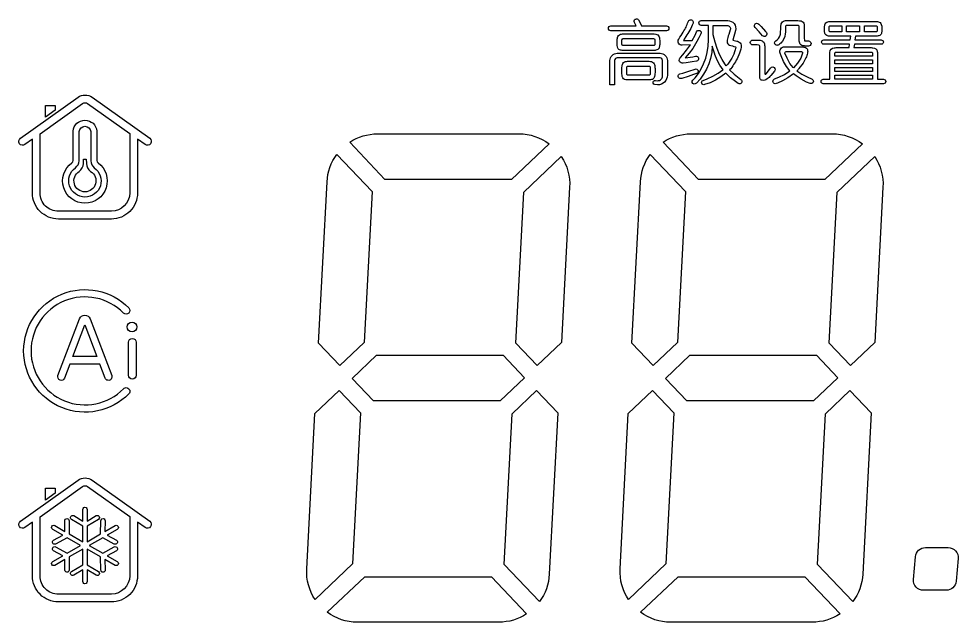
# Model space of a CAD drawing. Header units: inches. Extents: x -244 to 524, y 600 to 1121.
# Drawn here: x 463.42 to 502.23, y 947.47 to 972.41 of the extents above; entities that cross this region are included whole.
import ezdxf

# ---------------------------------------------------------------- set-up
doc = ezdxf.new("R2010")
doc.units = ezdxf.units.IN
doc.layers.add('DWG', color=7, linetype='Continuous')

# ---------------------------------------------------------------- blocks, each defined once
blk = doc.blocks.new('SPC')
at = {"layer": 'DWG'}
for points in [[(34.23, 55.573, -0.414214), (34.33, 55.473), (34.33, 55.471, -0.414214), (34.23, 55.371), (31.925, 55.371, -0.414214), (31.825, 55.471), (31.825, 55.473, -0.414214), (31.925, 55.573), (32.977, 55.573), (32.904, 55.713, -0.387963), (32.939, 55.843), (32.954, 55.853, -0.441369), (33.069, 55.823), (33.179, 55.611), (33.188, 55.573)], [(34.926, 54.968), (35.29, 54.968), (35.406, 55.189), (35.472, 55.331, -1), (35.652, 55.246), (35.569, 55.074), (35.486, 54.927), (35.31, 54.642), (35.166, 54.44), (35.002, 54.248, 0.018672), (35.419, 54.319), (35.43, 54.321, -1), (35.468, 54.117), (35.29, 54.085), (35.041, 54.047), (34.921, 54.027, -0.742938), (34.801, 54.271), (34.897, 54.373), (35.05, 54.565), (35.214, 54.786), (34.877, 54.769, -0.631332), (34.737, 55.028, 0.014026), (34.919, 55.318, 0.064732), (35.119, 55.746, -1.069136), (35.322, 55.68, -0.060924), (35.029, 55.131), (34.96, 55.022)], [(35.914, 53.384), (36.145, 53.49), (36.366, 53.615), (36.558, 53.749), (36.567, 53.759), (36.433, 53.951), (36.318, 54.162), (36.222, 54.392), (36.219, 54.401, -0.003521), (36.116, 54.738), (36.097, 54.479), (36.039, 54.229), (35.972, 53.999), (35.876, 53.778), (35.761, 53.576), (35.617, 53.375), (35.46, 53.2, -0.596036), (35.292, 53.237, -0.272912), (35.316, 53.333), (35.415, 53.432), (35.55, 53.605), (35.665, 53.797), (35.761, 54.008), (35.847, 54.239), (35.905, 54.469), (35.943, 54.728), (35.962, 54.997), (35.962, 55.592), (35.665, 55.592, -1), (35.666, 55.794), (36.759, 55.794, -0.498875), (37.075, 55.377), (36.963, 54.98, -0.006009), (37.076, 54.958), (37.134, 54.943), (37.163, 54.935), (37.191, 54.924, -0.305389), (37.308, 54.782, -0.128155), (37.239, 54.44), (37.143, 54.21, -0.045092), (36.836, 53.749), (37.028, 53.576), (37.301, 53.362, -0.415901), (37.327, 53.222, -0.404116), (37.191, 53.195), (37.076, 53.269), (36.874, 53.432), (36.682, 53.615), (36.471, 53.461), (36.25, 53.327), (36.03, 53.221), (35.801, 53.145, -1), (35.739, 53.321)], [(36.327, 54.632), (36.241, 54.901), (36.154, 55.199), (36.154, 55.592), (36.731, 55.592, -0.522024), (36.857, 55.411), (36.8, 55.214, 0.045267), (36.736, 54.978), (36.733, 54.949), (36.733, 54.919, 0.354798), (36.827, 54.777, 0.001199), (37.073, 54.709, -0.375765), (37.087, 54.687, -0.018731), (37.069, 54.584, -0.113999), (36.696, 53.924), (36.634, 54.008), (36.529, 54.181), (36.423, 54.392)], [(38.142, 55.544), (38.314, 55.343), (38.352, 55.296, -0.97673), (38.199, 55.164), (38.055, 55.323), (37.889, 55.499, -1.002617), (38.045, 55.647)], [(40.093, 54.736, -0.016339), (39.962, 54.739), (39.927, 54.741), (39.892, 54.746), (39.858, 54.754, -0.27878), (39.733, 54.861, -0.05823), (39.714, 54.944), (39.706, 55.016), (39.706, 55.538, 0.433586), (39.656, 55.592), (39.191, 55.592, 0.41817), (39.141, 55.541, -0.008884), (39.14, 55.374), (39.137, 55.308), (39.131, 55.242, -0.18758), (38.945, 54.864, -0.016576), (38.862, 54.794, -1.116646), (38.741, 54.954, 0.18524), (38.921, 55.186, 0.067402), (38.943, 55.35), (38.944, 55.415, -0.024837), (38.949, 55.549), (38.953, 55.585), (38.959, 55.62), (38.969, 55.654, -0.300216), (39.1, 55.78, -0.027827), (39.198, 55.794), (39.649, 55.794), (39.721, 55.787), (39.756, 55.782), (39.789, 55.774, -0.324349), (39.908, 55.639, -0.050441), (39.918, 55.542), (39.918, 55.045, 0.012355), (39.928, 54.956, 0.034092), (40.092, 54.949, -0.995968), (40.093, 54.736)], [(41.841, 55.144), (41.021, 55.144), (40.991, 55.146), (40.956, 55.149, -0.162733), (40.813, 55.198, -0.135848), (40.771, 55.275, -0.097156), (40.757, 55.557), (40.764, 55.586), (40.772, 55.616, -0.278309), (40.889, 55.738, -0.076953), (41.05, 55.757), (42.827, 55.757), (42.903, 55.753, -0.157647), (43.049, 55.707, -0.132761), (43.098, 55.635, -0.134383), (43.117, 55.324), (43.111, 55.294), (43.103, 55.264, -0.261811), (43.006, 55.165, -0.064183), (42.856, 55.144), (42.032, 55.144), (42.013, 54.994), (43.094, 54.994, -0.420357), (43.187, 54.903, -0.414214), (43.096, 54.812), (41.989, 54.812), (41.97, 54.672), (42.682, 54.672, -0.012796), (42.756, 54.666, -0.361041), (42.932, 54.516, -0.045395), (42.941, 54.433), (42.941, 53.365), (43.191, 53.365, -1), (43.191, 53.183), (40.705, 53.183, -1), (40.705, 53.365), (40.974, 53.365), (40.974, 54.422), (40.975, 54.448), (40.977, 54.479, -0.38924), (41.153, 54.665, -0.02002), (41.242, 54.672), (41.769, 54.672), (41.79, 54.812), (40.724, 54.812, -1), (40.724, 54.994), (41.818, 54.994)], [(41.468, 55.324), (40.998, 55.324, -0.414214), (40.948, 55.374), (40.948, 55.527, -0.414214), (40.998, 55.577), (41.468, 55.577)], [(42.929, 55.527), (42.929, 55.374, -0.414214), (42.879, 55.324), (42.409, 55.324), (42.409, 55.577), (42.879, 55.577, -0.414214)], [(33.678, 54.555), (32.459, 54.555, -0.040482), (32.32, 54.573, -0.243077), (32.22, 54.654, -0.085448), (32.194, 54.768, -0.056207), (32.193, 55.029), (32.199, 55.062), (32.207, 55.095, -0.285046), (32.323, 55.227, -0.068995), (32.487, 55.247), (33.649, 55.247, -0.043038), (33.788, 55.234, -0.289388), (33.921, 55.121, -0.086555), (33.95, 54.925, -0.022786), (33.945, 54.796), (33.942, 54.761), (33.937, 54.727), (33.93, 54.694, -0.291676), (33.825, 54.576, -0.066748)], [(33.7, 54.755), (32.436, 54.755, -0.414214), (32.386, 54.805), (32.386, 54.997, -0.414214), (32.436, 55.047), (33.7, 55.047, -0.414214), (33.75, 54.997), (33.75, 54.805, -0.414214)], [(38.346, 53.584), (38.487, 53.768), (38.527, 53.828, -1.056918), (38.692, 53.705), (38.535, 53.519, -0.046113), (38.384, 53.379, -0.214119), (38.174, 53.323, -0.382443), (38.088, 53.418), (38.084, 53.461), (38.084, 54.68), (38.078, 54.733, 0.334563), (38.037, 54.777), (37.978, 54.786), (37.791, 54.786, -1), (37.791, 54.987), (38.026, 54.987, -0.071574), (38.177, 54.953, -0.278353), (38.273, 54.827, -0.026798), (38.286, 54.728), (38.286, 53.604, 0.717483)], [(34.263, 54.14), (34.263, 53.536, -0.414214), (33.862, 53.135), (33.745, 53.152, -1.006998), (33.772, 53.321), (33.862, 53.306, 0.414214), (34.062, 53.506), (34.062, 54.148, 0.414214), (33.962, 54.248), (32.184, 54.248, 0.414214), (32.084, 54.148), (32.084, 53.135), (31.892, 53.135), (31.892, 54.14, -0.414214), (32.192, 54.44), (33.963, 54.44, -0.414214)], [(39.054, 54.104), (38.958, 54.335), (38.923, 54.44, -0.522311), (39.112, 54.709), (39.812, 54.709), (39.871, 54.703), (39.904, 54.698), (39.936, 54.691, -0.296716), (40.049, 54.59, -0.115429), (40.053, 54.443, -0.064578), (39.99, 54.251), (39.879, 54.037), (39.699, 53.809, -0.031599), (39.61, 53.711), (39.822, 53.576), (40.042, 53.461), (40.239, 53.371, -0.4119), (40.29, 53.243, -0.405923), (40.165, 53.191), (40.014, 53.25), (39.793, 53.365), (39.582, 53.509), (39.476, 53.586), (39.246, 53.432), (39.025, 53.307), (38.814, 53.202), (38.754, 53.185, -0.947134), (38.688, 53.377), (38.871, 53.451), (39.102, 53.567), (39.284, 53.682), (39.322, 53.711), (39.178, 53.893)], [(39.801, 54.507, -0.521815), (39.848, 54.44), (39.774, 54.239), (39.639, 54.027), (39.476, 53.845), (39.457, 53.855), (39.322, 54.018), (39.207, 54.239), (39.122, 54.438, -0.538437), (39.168, 54.507)], [(42.69, 54.49, -0.414214), (42.74, 54.44), (42.74, 54.325), (41.185, 54.325), (41.185, 54.44, -0.414214), (41.235, 54.49)], [(33.75, 53.852, -0.026785), (33.754, 53.696), (33.752, 53.644), (33.749, 53.593), (33.745, 53.544), (33.742, 53.52), (33.738, 53.497), (33.734, 53.476, -0.255132), (33.644, 53.362, -0.08383), (33.482, 53.336), (32.654, 53.336, -0.021822), (32.546, 53.347, -0.359887), (32.402, 53.479, -0.059251), (32.382, 53.7, -0.025327), (32.386, 53.856), (32.392, 53.904), (32.396, 53.928), (32.401, 53.95), (32.406, 53.972, -0.301921), (32.536, 54.099, -0.051624), (32.683, 54.114), (33.453, 54.114, -0.02339), (33.563, 54.106, -0.271398), (33.716, 54.008, -0.095519)], [(33.504, 53.536), (32.632, 53.536, -0.414214), (32.582, 53.586), (32.582, 53.864, -0.414214), (32.632, 53.914), (33.504, 53.914, -0.414214), (33.554, 53.864), (33.554, 53.586, -0.414214)], [(35.41, 53.786, -0.98129), (35.473, 53.602), (35.348, 53.557), (35.118, 53.48), (34.858, 53.403), (34.821, 53.398, -0.960253), (34.782, 53.595), (34.906, 53.624), (35.146, 53.701)], [(8.03, 50.886), (7.721, 50.665, -1), (7.535, 50.926), (9.915, 52.622, -0.320007), (10.495, 52.622), (12.875, 50.926, -1), (12.689, 50.665), (12.372, 50.891), (12.372, 48.67, -0.414214), (11.293, 47.59), (9.109, 47.59, -0.414214), (8.03, 48.67)], [(8.35, 51.114), (10.1, 52.362, -0.320007), (10.309, 52.362), (12.052, 51.119), (12.052, 48.67, -0.40711), (11.293, 47.91), (9.109, 47.91, -0.427121), (8.35, 48.669)], [(10.742, 49.912, -3.083722), (9.66, 49.912, 0.178159), (9.712, 50.005), (9.712, 51.224, -0.920896), (10.691, 51.224), (10.691, 50.005, 0.178159)], [(10.438, 49.99, 0.202499), (10.588, 49.712, -3.143835), (9.815, 49.712, 0.202499), (9.964, 49.99), (9.964, 51.212, -0.888352), (10.438, 51.212)], [(28.137, 51.111, -0.16027), (29.378, 50.703), (27.826, 49.23), (22.597, 49.23), (21.14, 50.765, -0.146871), (22.291, 51.111)], [(42.324, 50.703), (40.772, 49.23), (35.543, 49.23), (34.086, 50.765, -0.146871), (35.237, 51.111), (41.083, 51.111, -0.16027)], [(22.066, 48.726), (21.74, 42.489), (20.735, 41.536), (19.855, 42.464), (20.204, 49.13, -0.146871), (20.609, 50.262)], [(30.225, 48.911), (29.888, 42.488), (28.885, 41.536), (28.003, 42.466), (28.33, 48.699), (29.882, 50.172, -0.16027)], [(35.013, 48.726), (34.686, 42.489), (33.682, 41.536), (32.801, 42.464), (33.15, 49.13, -0.146871), (33.555, 50.262)], [(43.171, 48.911), (42.834, 42.488), (41.831, 41.536), (40.949, 42.466), (41.276, 48.699), (42.828, 50.172, -0.16027)], [(10.144, 49.887), (10.145, 50.065), (10.258, 50.065), (10.259, 49.887, 0.204472), (10.434, 49.556, -3.624789), (9.968, 49.556, 0.204472)], [(11.794, 43.703, 2.444899), (11.794, 40.577, -1), (12.011, 40.364, -2.444899), (12.011, 43.916, -1)], [(10.415, 43.466), (11.308, 41.119, -1), (11.036, 41.016), (10.815, 41.597), (9.58, 41.597), (9.359, 41.016, -1), (9.087, 41.119), (9.98, 43.466, -0.689374)], [(12, 41.136), (12, 42.497, -1), (12.321, 42.497), (12.321, 41.136, -1)], [(20.708, 40.502), (21.587, 39.576), (21.26, 33.339), (19.708, 31.867, -0.16027), (19.365, 33.127), (19.702, 39.547)], [(29.735, 39.578), (29.386, 32.908, -0.146871), (28.98, 31.777), (27.523, 33.312), (27.85, 39.546), (28.858, 40.502)], [(34.206, 33.339), (32.654, 31.867, -0.16027), (32.311, 33.127), (32.648, 39.547), (33.654, 40.502), (34.533, 39.576)], [(42.681, 39.578), (42.332, 32.908, -0.146871), (41.927, 31.777), (40.47, 33.312), (40.796, 39.546), (41.804, 40.502)], [(10.495, 36.797), (12.875, 35.101, -1), (12.689, 34.84), (12.372, 35.066), (12.372, 32.845, -0.416466), (11.285, 31.765), (11.281, 31.765), (9.109, 31.765, -0.414214), (8.03, 32.845), (8.03, 35.061), (7.721, 34.84, -1), (7.535, 35.101), (9.915, 36.797, -0.320007)], [(10.309, 36.537), (12.052, 35.294), (12.052, 32.845, -0.40711), (11.293, 32.085), (9.109, 32.085, -0.427121), (8.35, 32.844), (8.35, 35.289), (10.1, 36.537, -0.320007)], [(10.29, 35.105), (10.664, 35.331, -1), (10.756, 35.178), (10.29, 34.895), (10.29, 34.254), (10.846, 34.575), (10.858, 35.118, -1.021645), (11.036, 35.114), (11.027, 34.679), (11.445, 34.92, -1.030478), (11.534, 34.765), (11.117, 34.524), (11.499, 34.314, -1), (11.413, 34.158), (10.935, 34.42), (10.38, 34.099), (10.935, 33.778), (11.413, 34.041, -1), (11.499, 33.884), (11.117, 33.674), (11.534, 33.433, -1.030478), (11.445, 33.278), (11.027, 33.519), (11.037, 33.082, -1), (10.858, 33.079), (10.846, 33.623), (10.29, 33.944), (10.29, 33.303), (10.756, 33.02, -1.003444), (10.663, 32.867), (10.29, 33.093), (10.29, 32.612, -1.030478), (10.112, 32.612), (10.112, 33.093), (9.738, 32.867, -1), (9.646, 33.02), (10.112, 33.303), (10.112, 33.944), (9.556, 33.623), (9.544, 33.079, -1), (9.366, 33.082), (9.375, 33.519), (8.957, 33.278, -1.030478), (8.868, 33.433), (9.285, 33.674), (8.903, 33.884, -1), (8.989, 34.041), (9.467, 33.778), (10.022, 34.099), (9.467, 34.42), (8.989, 34.158, -1), (8.903, 34.314), (9.285, 34.524), (8.868, 34.765, -1.030478), (8.957, 34.92), (9.375, 34.679), (9.366, 35.116, -1), (9.544, 35.12), (9.556, 34.575), (10.112, 34.254), (10.112, 34.895), (9.646, 35.178, -1), (9.738, 35.331), (10.112, 35.105), (10.112, 35.587, -1.030478), (10.29, 35.587)], [(45.863, 34.013, -0.440011), (46.277, 33.561), (46.196, 32.625, -0.388879), (45.781, 32.246), (44.842, 32.246, -0.440011), (44.427, 32.698), (44.509, 33.634, -0.388879), (44.924, 34.013)], [(26.993, 32.809), (28.45, 31.273, -0.146871), (27.299, 30.928), (21.452, 30.928, -0.16027), (20.212, 31.336), (21.764, 32.809)], [(41.396, 31.273, -0.146871), (40.245, 30.928), (34.399, 30.928, -0.16027), (33.158, 31.336), (34.71, 32.809), (39.939, 32.809)]]:
    blk.add_lwpolyline(points, format="xyb", close=True, dxfattribs=at)
for points in [[(42.207, 55.577), (42.207, 55.324), (41.67, 55.324), (41.67, 55.577)], [(41.185, 54.009), (41.185, 54.163), (42.74, 54.163), (42.74, 54.009)], [(41.185, 53.692), (41.185, 53.847), (42.74, 53.847), (42.74, 53.692)], [(41.185, 53.365), (41.185, 53.53), (42.74, 53.53), (42.74, 53.365)], [(8.974, 52.084), (8.575, 51.8), (8.575, 52.286), (8.974, 52.286)], [(10.699, 41.903), (9.697, 41.903), (10.198, 43.219)], [(27.475, 41.96), (28.355, 41.033), (27.349, 40.079), (22.119, 40.079), (21.239, 41.006), (22.244, 41.96)], [(40.421, 41.96), (41.301, 41.033), (40.295, 40.079), (35.065, 40.079), (34.185, 41.006), (35.19, 41.96)], [(8.974, 36.259), (8.575, 35.974), (8.575, 36.461), (8.974, 36.461)]]:
    blk.add_lwpolyline(points, close=True, dxfattribs=at)
blk.add_circle((12.148, 43.128), 0.2, dxfattribs=at)

msp = doc.modelspace()

# ---------------------------------------------------------------- block references
at = {"layer": 'DWG'}
msp.add_blockref('SPC', (455.951, 916.542), dxfattribs=at)

doc.saveas('drawing.dxf')
